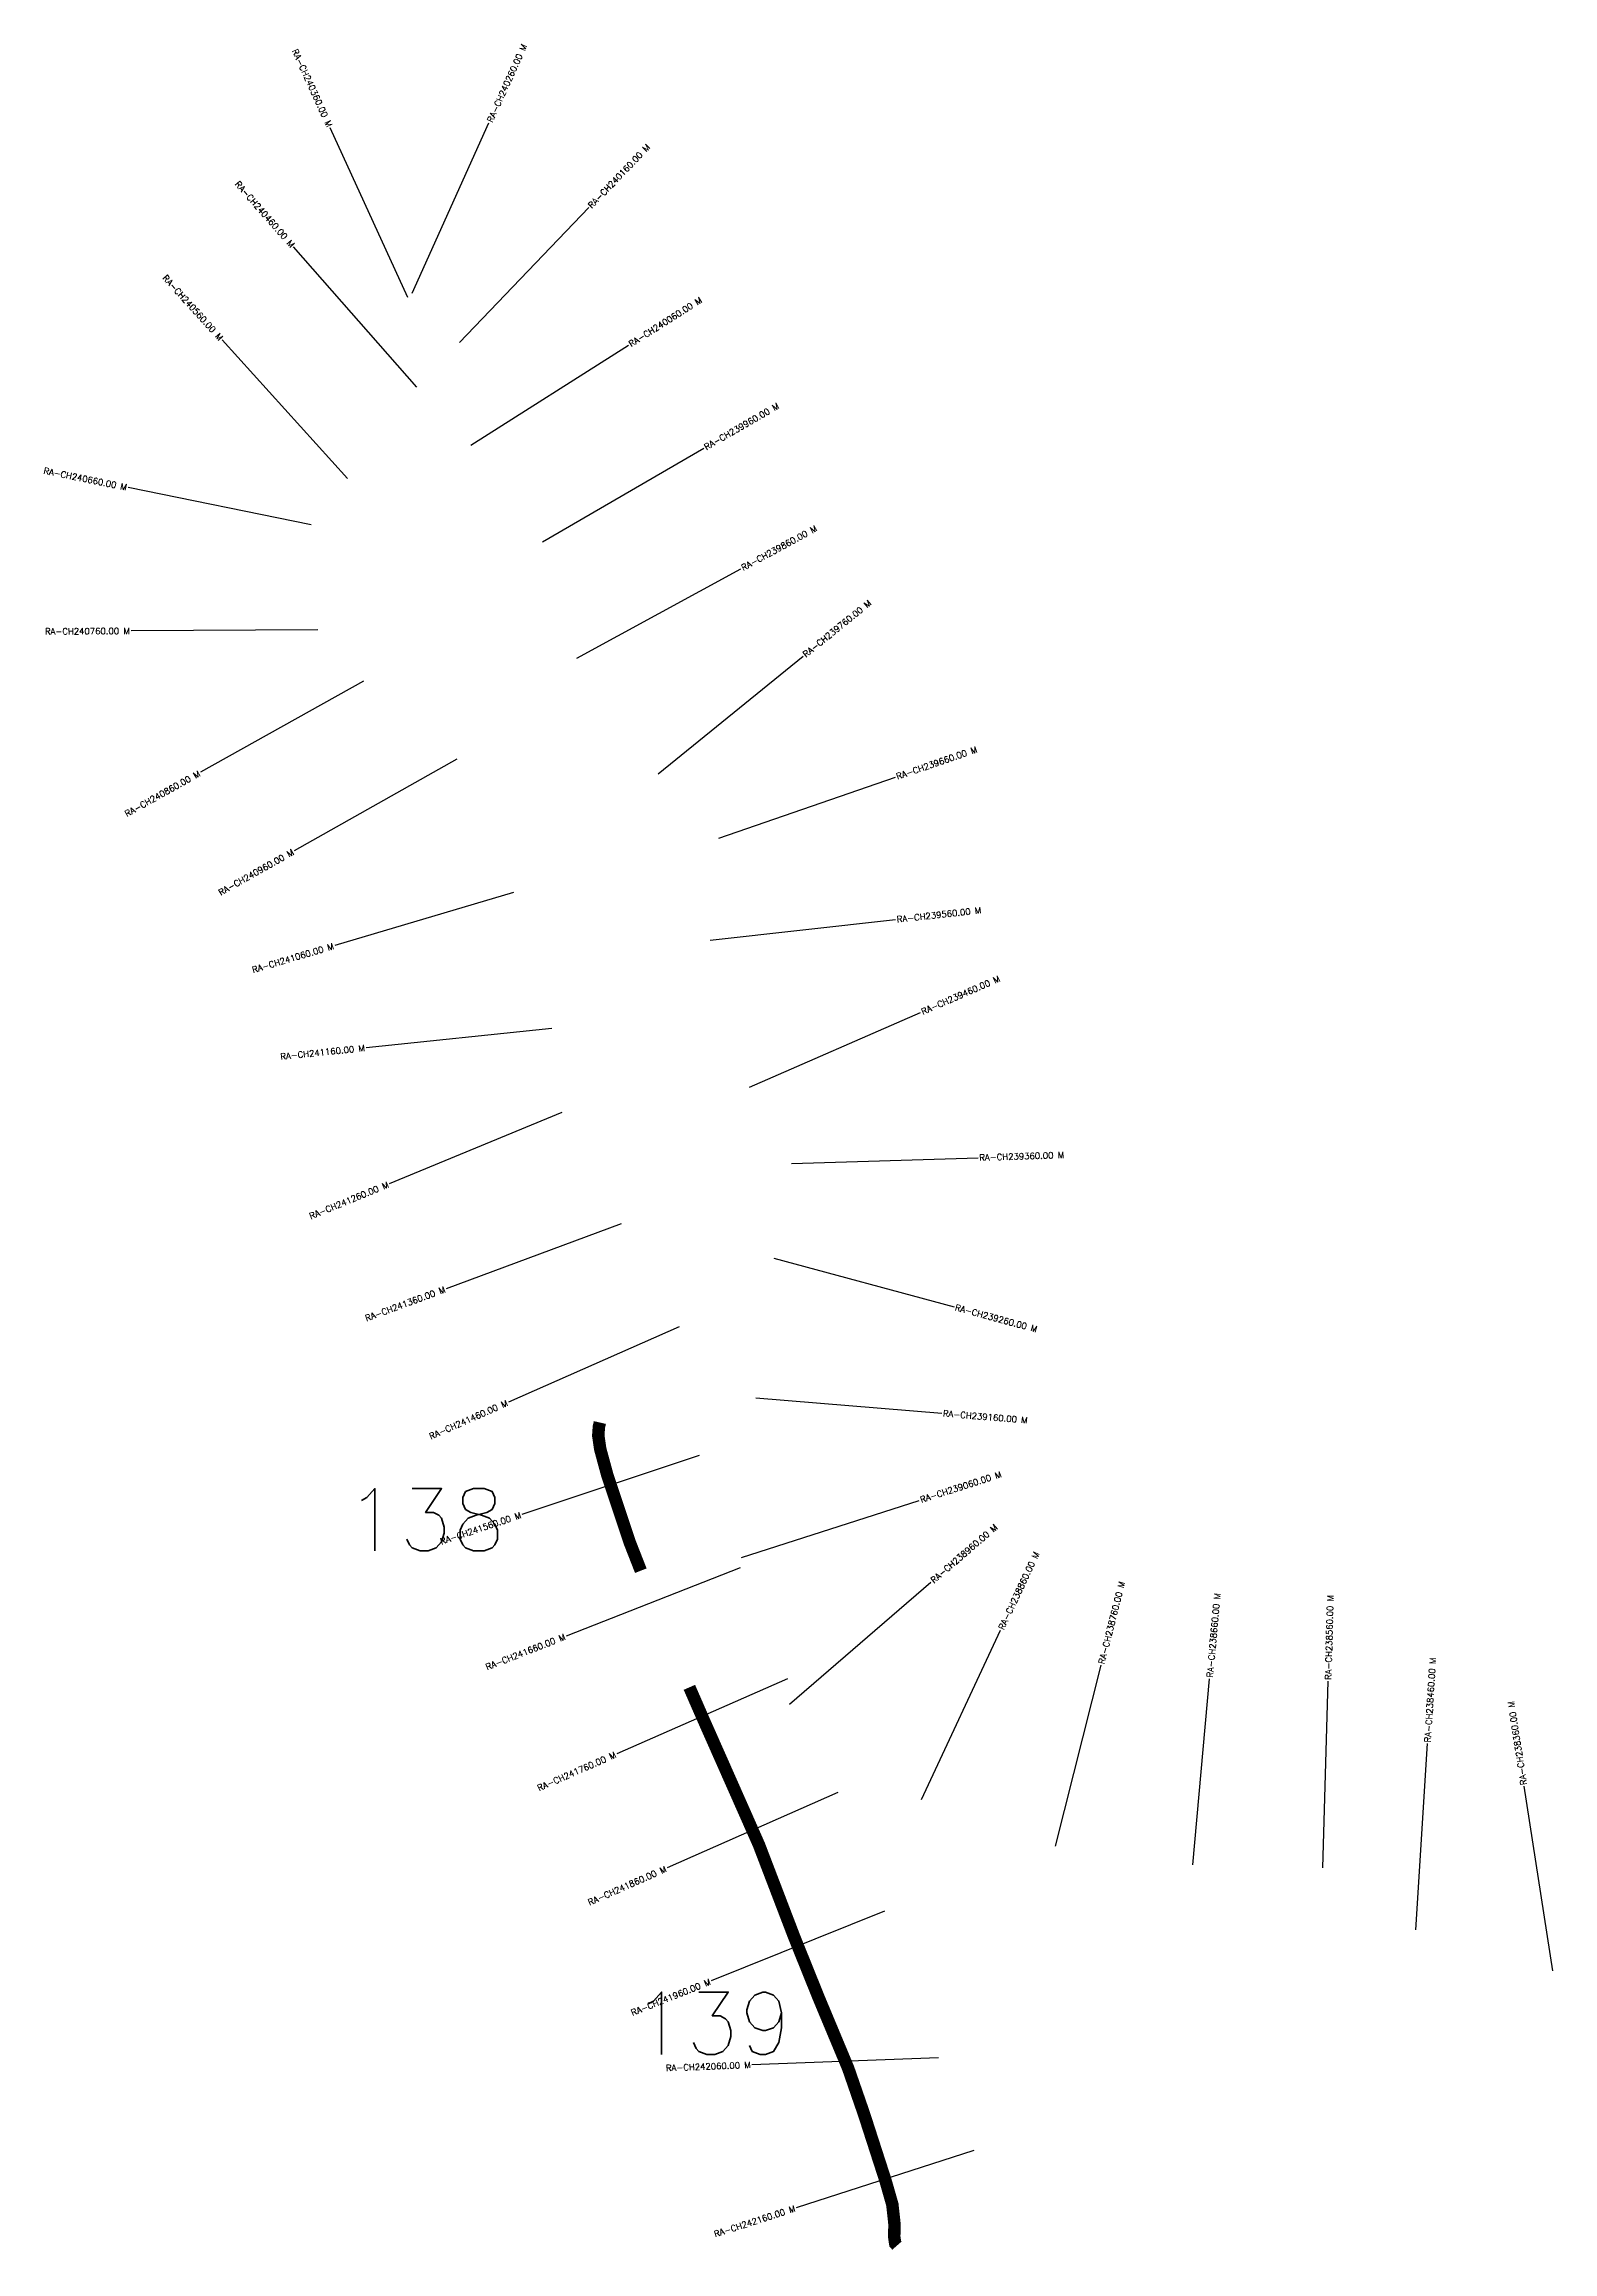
# Model space of a CAD drawing. Header units: metres. Extents: x 278749 to 284319, y 2048397 to 2051598.
# Drawn here: x 278749 to 279961, y 2049668 to 2051441 of the extents above; entities that cross this region are included whole.
import ezdxf
from ezdxf.enums import TextEntityAlignment as Align

# ---------------------------------------------------------------- set-up
doc = ezdxf.new("R2010")
doc.units = ezdxf.units.M
for name, color, linetype in [('ARTIFICIALLY PROTECTED', 4, 'Continuous'), ('CS', 134, 'Continuous'), ('CSMark', 6, 'Continuous')]:
    doc.layers.add(name, color=color, linetype=linetype)
doc.styles.get("Standard").update_dxf_attribs({"font": 'simplex.shx'})

msp = doc.modelspace()

# ---------------------------------------------------------------- linework, layer by layer
at = {"layer": 'ARTIFICIALLY PROTECTED', "const_width": 10, "flags": 128}
for points in [[(279195.3, 2050333.8), (279194.5, 2050330.3), (279194, 2050323.3), (279195.6, 2050312.4), (279201.4, 2050291.1), (279219.1, 2050238), (279228.2, 2050214.8)], [(279267.2, 2050121.1), (279278.7, 2050094.8), (279323.1, 2049994.6), (279351.5, 2049920.4), (279371, 2049872), (279394.8, 2049815.1), (279407.6, 2049778.1), (279424.6, 2049725.5), (279430.3, 2049705.6), (279432, 2049690), (279431.8, 2049679.7), (279432.6, 2049674.3), (279434, 2049672.7)]]:
    msp.add_lwpolyline(points, dxfattribs=at)
at = {"layer": 'CS'}
for p, q in [((279041.1, 2051237.3), (278978.7, 2051373.7)), ((279044.6, 2051240.9), (279106.2, 2051377.6)), ((279082.5, 2051201.4), (279186.4, 2051309.6)), ((279048.3, 2051165.3), (278949.2, 2051278)), ((278992.5, 2051092.1), (278891.8, 2051203.3)), ((279091.6, 2051118.8), (279218.3, 2051199.1)), ((279149.1, 2051041.1), (279278.9, 2051116.3)), ((278963.2, 2051054.8), (278816.2, 2051084.7)), ((279176.8, 2050947.7), (279308.6, 2051019.5)), ((278968.6, 2050970.5), (278818.6, 2050969.7)), ((279242.1, 2050854.8), (279358.6, 2050949.4)), ((279005.3, 2050929.3), (278874.5, 2050856.1)), ((279080.4, 2050866.7), (278949.7, 2050793)), ((279291, 2050803.2), (279432.8, 2050852.1)), ((279126, 2050759.6), (278982.3, 2050716.9)), ((279283.8, 2050721.3), (279432.9, 2050737.8)), ((279315.5, 2050603.1), (279453, 2050663.1)), ((279156.6, 2050650.3), (279007.4, 2050634.8)), ((279164.8, 2050582.8), (279026.1, 2050525.6)), ((279349.3, 2050541.8), (279499.2, 2050546.5)), ((279212.4, 2050493.5), (279071.8, 2050441.3)), ((279335.1, 2050465.8), (279479.9, 2050426.6)), ((279259.1, 2050410.6), (279121.8, 2050350.2)), ((279320.5, 2050353.6), (279470, 2050341.2)), ((279275, 2050307.4), (279132.7, 2050259.9)), ((279309, 2050225.4), (279451.9, 2050271.3)), ((279307.9, 2050217.1), (279168.3, 2050162.3)), ((279347.7, 2050107.6), (279461.3, 2050205.6)), ((279453.6, 2050031.1), (279517.1, 2050167)), ((279561.3, 2049993.6), (279598, 2050139)), ((279346.1, 2050128), (279208.8, 2050067.7)), ((279671.6, 2049978.6), (279685.2, 2050128)), ((279776.3, 2049976.2), (279780.4, 2050126.1)), ((279850.8, 2049926.2), (279860.2, 2050075.9)), ((279386.5, 2050036.7), (279249.3, 2049976)), ((279961, 2049893.4), (279937.9, 2050041.6)), ((279424, 2049941.2), (279284.8, 2049885.3)), ((279467.4, 2049823.6), (279317.5, 2049818)), ((279495.8, 2049749.2), (279353.1, 2049703))]:
    msp.add_line(p, q, dxfattribs=at)

# ---------------------------------------------------------------- texts
at = {"char_height": 50, "attachment_point": 1}
for s, insert in [('138', (278991, 2050280.7)), ('139', (279221.3, 2049876.3))]:
    msp.add_mtext_dynamic_manual_height_columns(s, width=84.374, gutter_width=1, heights=[74.2], dxfattribs=dict(at, insert=insert))
at = {"layer": 'CSMark'}
for s, rotation, p in [('RA-CH240360.00 M', 294.5636, (278978.3, 2051374.7)), ('RA-CH240460.00 M', 311.334, (278948.6, 2051278.7)), ('RA-CH240560.00 M', 312.1714, (278891.1, 2051204)), ('RA-CH240660.00 M', 348.5093, (278815.2, 2051084.9)), ('RA-CH240760.00 M', 0.3195, (278817.6, 2050969.6)), ('RA-CH240860.00 M', 29.2459, (278873.6, 2050855.6)), ('RA-CH240960.00 M', 29.4239, (278948.8, 2050792.5)), ('RA-CH241060.00 M', 16.5396, (278981.3, 2050716.6)), ('RA-CH241160.00 M', 5.9273, (279006.4, 2050634.7)), ('RA-CH241260.00 M', 22.4254, (279025.2, 2050525.2)), ('RA-CH241360.00 M', 20.3732, (279070.8, 2050441)), ('RA-CH241460.00 M', 23.7595, (279120.9, 2050349.8)), ('RA-CH241560.00 M', 18.4614, (279131.8, 2050259.6)), ('RA-CH241660.00 M', 21.4299, (279167.3, 2050162)), ('RA-CH241760.00 M', 23.703, (279207.8, 2050067.3)), ('RA-CH241860.00 M', 23.8888, (279248.4, 2049975.6)), ('RA-CH241960.00 M', 21.8907, (279283.9, 2049884.9)), ('RA-CH242060.00 M', 2.1596, (279316.5, 2049817.9)), ('RA-CH242160.00 M', 17.9183, (279352.1, 2049702.7))]:
    msp.add_text(s, height=5, rotation=rotation, dxfattribs=at).set_placement(p, align=Align.MIDDLE_RIGHT)
for s, rotation, p in [('RA-CH240260.00 M', 65.7494, (279106.7, 2051378.5)), ('RA-CH240160.00 M', 46.154, (279187.1, 2051310.3)), ('RA-CH240060.00 M', 32.3598, (279219.1, 2051199.6)), ('RA-CH239960.00 M', 30.1064, (279279.7, 2051116.8)), ('RA-CH239860.00 M', 28.5859, (279309.4, 2051019.9)), ('RA-CH239760.00 M', 39.0667, (279359.4, 2050950)), ('RA-CH239660.00 M', 19.0343, (279433.7, 2050852.5)), ('RA-CH239560.00 M', 6.3008, (279433.9, 2050737.9)), ('RA-CH239460.00 M', 23.5847, (279453.9, 2050663.5)), ('RA-CH239360.00 M', 1.7911, (279500.2, 2050546.6)), ('RA-CH239260.00 M', 344.8693, (279480.8, 2050426.4)), ('RA-CH239160.00 M', 355.282, (279471, 2050341.2)), ('RA-CH239060.00 M', 17.7987, (279452.8, 2050271.6)), ('RA-CH238960.00 M', 40.7771, (279462.1, 2050206.2)), ('RA-CH238860.00 M', 64.9485, (279517.6, 2050167.9)), ('RA-CH238760.00 M', 75.8456, (279598.2, 2050140)), ('RA-CH238660.00 M', 84.7913, (279685.3, 2050129)), ('RA-CH238560.00 M', 88.4641, (279780.4, 2050127.1)), ('RA-CH238460.00 M', 86.4051, (279860.3, 2050076.9)), ('RA-CH238360.00 M', 98.856, (279937.7, 2050042.6))]:
    msp.add_text(s, height=5, rotation=rotation, dxfattribs=at).set_placement(p, align=Align.MIDDLE_LEFT)

doc.saveas('drawing.dxf')
